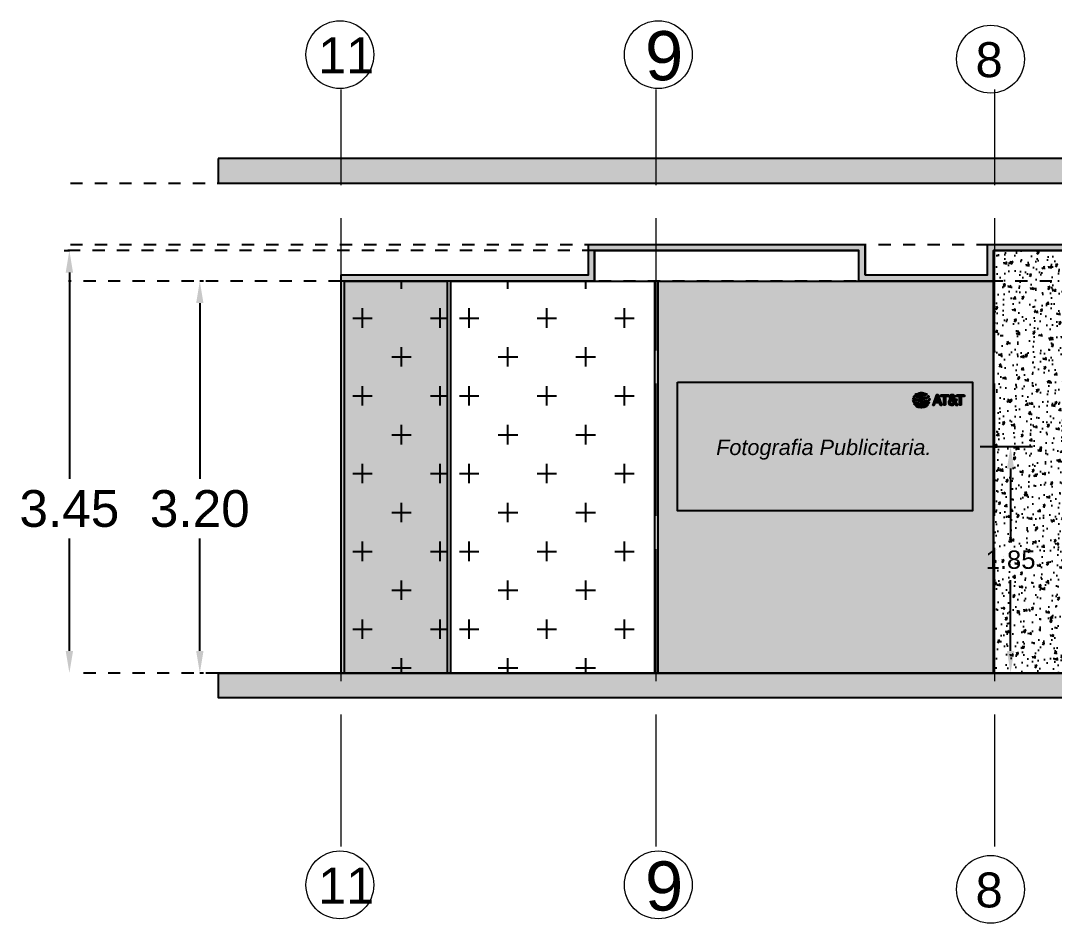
# Model space of a CAD drawing. Header units: millimetres. Extents: x 10930 to 21977, y 3767 to 7635.
# Drawn here: x 10961.2 to 10969.64, y 3767.34 to 3774.71 of the extents above; entities that cross this region are included whole.
import ezdxf

# ---------------------------------------------------------------- set-up
doc = ezdxf.new("R2010")
doc.units = ezdxf.units.MM
doc.linetypes.add('ACAD_ISO02W100', pattern=[15, 12, -3])
doc.linetypes.add('HIDDEN2', pattern=[0.1875, 0.125, -0.0625])
for name, color, linetype in [('CORTE', 224, 'Continuous'), ('LETRERO', 250, 'Continuous'), ('MEDIDAS.', 75, 'Continuous')]:
    doc.layers.add(name, color=color, linetype=linetype)
doc.layers.add('COTAS', color=161, linetype='ACAD_ISO02W100', lineweight=20)
doc.layers.add('PLAFON', color=151, linetype='Continuous', lineweight=25)
doc.styles.get("Standard").update_dxf_attribs({"font": 'arial.ttf'})
doc.dimstyles.get("Standard").update_dxf_attribs({"dimtxt": 0.15, "dimasz": 0.18, "dimexe": 0.18, "dimexo": 0.0625, "dimgap": 0.09, "dimtad": 0, "dimtih": 1, "dimtoh": 1, "dimzin": 0, "dimdsep": 46, "dimtxsty": 'Standard', "dimblk2": 'ARCHTICK', "dimcen": 0.09, "dimadec": 0, "dimazin": 0, "dimtfac": 1, "dimtofl": 0, "dimtmove": 0, "dimatfit": 3, "dimfxl": 1, "dimtolj": 1, "dimtzin": 0, "dimarcsym": 0})

# ---------------------------------------------------------------- blocks, each defined once
blk = doc.blocks.new('*D174')
at = {"layer": 'Defpoints', "color": 0, "transparency": 16777216}
for p in [(10962.692, 3772.5854), (10962.6607, 3769.3854), (10962.692, 3769.3854)]:
    blk.add_point(p, dxfattribs=at)
at = {"layer": 'MEDIDAS.', "color": 0, "lineweight": -2, "transparency": 16777216}
for p, q in [((10962.692, 3772.5854), (10962.6607, 3772.5854)), ((10962.6607, 3772.4054), (10962.6607, 3770.97)), ((10962.6607, 3769.5654), (10962.6607, 3770.4835)), ((10962.692, 3769.3854), (10962.6607, 3769.3854))]:
    blk.add_line(p, q, dxfattribs=at)
at = {"layer": 'MEDIDAS.', "color": 0, "transparency": 16777216}
for points in [[(10962.6307, 3772.4054), (10962.6907, 3772.4054), (10962.6607, 3772.5854)], [(10962.6307, 3769.5654), (10962.6907, 3769.5654), (10962.6607, 3769.3854)]]:
    blk.add_solid(points, dxfattribs=at)
at = {"layer": 'MEDIDAS.', "color": 0, "transparency": 16777216, "insert": (10962.6607, 3770.7267), "char_height": 0.3, "attachment_point": 5}
blk.add_mtext('\\A1;3.20', dxfattribs=at)
blk = doc.blocks.new('_ArchTick')
at = {"color": 0, "linetype": 'ByBlock', "const_width": 0.15}
blk.add_lwpolyline([(-0.5, -0.5), (0.5, 0.5)], dxfattribs=at)
blk = doc.blocks.new('*D175')
at = {"layer": 'Defpoints', "color": 0, "transparency": 16777216}
for p in [(10961.5515, 3772.8354), (10961.5953, 3769.3854), (10961.5953, 3769.3854)]:
    blk.add_point(p, dxfattribs=at)
at = {"layer": 'MEDIDAS.', "color": 0, "lineweight": -2, "transparency": 16777216}
for p, q in [((10961.5515, 3772.8354), (10961.5953, 3772.8354)), ((10961.5953, 3772.6554), (10961.5953, 3770.97)), ((10961.5953, 3769.5654), (10961.5953, 3770.4835))]:
    blk.add_line(p, q, dxfattribs=at)
at = {"layer": 'MEDIDAS.', "color": 0, "transparency": 16777216}
for points in [[(10961.5653, 3772.6554), (10961.6253, 3772.6554), (10961.5953, 3772.8354)], [(10961.5653, 3769.5654), (10961.6253, 3769.5654), (10961.5953, 3769.3854)]]:
    blk.add_solid(points, dxfattribs=at)
at = {"layer": 'MEDIDAS.', "color": 0, "transparency": 16777216, "insert": (10961.5953, 3770.7267), "char_height": 0.3, "attachment_point": 5}
blk.add_mtext('\\A1;3.45', dxfattribs=at)
blk = doc.blocks.new('AT&T')
at = {"true_color": 0x389cff}
h = blk.add_hatch(color=150, dxfattribs=at)
h.dxf.hatch_style = 1
edge = h.paths.add_edge_path()
edge.add_spline(control_points=[(-0.232, -0.048), (-0.23, -0.053), (-0.225, -0.061), (-0.213, -0.073), (-0.197, -0.088), (-0.171, -0.103), (-0.134, -0.12), (-0.085, -0.135), (-0.036, -0.142), (0.016, -0.145), (0.064, -0.144), (0.119, -0.137), (0.164, -0.128), (0.203, -0.11), (0.231, -0.093), (0.245, -0.073), (0.25, -0.065), (0.251, -0.064)], knot_values=[0.012982, 0.012982, 0.012982, 0.012982, 0.028308, 0.04302, 0.063513, 0.093229, 0.133566, 0.183249, 0.248239, 0.279568, 0.339134, 0.393524, 0.445234, 0.477135, 0.521976, 0.542107, 0.5483, 0.5483, 0.5483, 0.5483], degree=3, periodic=0)
edge.add_ellipse((0.011, -0.006), major_axis=(-0.247, 0), ratio=0.990182, start_angle=166.2681, end_angle=183.2099)
edge.add_spline(control_points=[(0.257, 0.008), (0.256, 0.004), (0.252, -0.005), (0.236, -0.022), (0.202, -0.046), (0.148, -0.07), (0.082, -0.09), (0.017, -0.101), (-0.035, -0.104), (-0.08, -0.102), (-0.115, -0.095), (-0.148, -0.085), (-0.175, -0.072), (-0.196, -0.057), (-0.213, -0.042), (-0.223, -0.028), (-0.231, -0.013), (-0.234, -0.003), (-0.236, 0.002)], knot_values=[0.007802, 0.007802, 0.007802, 0.007802, 0.0205, 0.038932, 0.075849, 0.143421, 0.21564, 0.282181, 0.339884, 0.372758, 0.418414, 0.445526, 0.474864, 0.506767, 0.524911, 0.541965, 0.557948, 0.574375, 0.574375, 0.574375, 0.574375], degree=3, periodic=0)
edge.add_ellipse((0.011, -0.006), major_axis=(-0.247, 0), ratio=0.990182, start_angle=358.1762, end_angle=370)
h = blk.add_hatch(color=150, dxfattribs=at)
h.dxf.hatch_style = 1
edge = h.paths.add_edge_path()
edge.add_spline(control_points=[(-0.229, 0.05), (-0.229, 0.044), (-0.222, 0.024), (-0.196, 0.006), (-0.16, -0.014), (-0.121, -0.027), (-0.065, -0.039), (0.006, -0.046), (0.077, -0.045), (0.143, -0.037), (0.188, -0.025), (0.223, -0.006), (0.244, 0.013), (0.251, 0.033), (0.251, 0.046), (0.251, 0.049)], knot_values=[0.014023, 0.014023, 0.014023, 0.014023, 0.030974, 0.073379, 0.10402, 0.155335, 0.197783, 0.274963, 0.369242, 0.410223, 0.47411, 0.506523, 0.530369, 0.556614, 0.567607, 0.567607, 0.567607, 0.567607], degree=3, periodic=0)
edge.add_ellipse((0.011, -0.006), major_axis=(-0.247, 0), ratio=0.990182, start_angle=192.9923, end_angle=206.2179)
edge.add_spline(control_points=[(0.232, 0.102), (0.232, 0.1), (0.232, 0.088), (0.205, 0.055), (0.143, 0.029), (0.064, 0.008), (-0.014, -0.004), (-0.081, 0.001), (-0.137, 0.012), (-0.177, 0.032), (-0.204, 0.056), (-0.214, 0.082), (-0.212, 0.097), (-0.209, 0.105)], knot_values=[0.003597, 0.003597, 0.003597, 0.003597, 0.009886, 0.039798, 0.122741, 0.208239, 0.285459, 0.358281, 0.409779, 0.455584, 0.490924, 0.513468, 0.537289, 0.537289, 0.537289, 0.537289], degree=3, periodic=0)
edge.add_ellipse((0.011, -0.006), major_axis=(-0.247, 0), ratio=0.990182, start_angle=333.1991, end_angle=346.9413)
h = blk.add_hatch(color=150, dxfattribs=at)
h.dxf.hatch_style = 1
edge = h.paths.add_edge_path()
edge.add_spline(control_points=[(0.175, 0.177), (0.176, 0.174), (0.176, 0.17), (0.163, 0.148), (0.123, 0.125), (0.065, 0.107), (0, 0.098), (-0.05, 0.097), (-0.091, 0.1), (-0.116, 0.108), (-0.14, 0.12), (-0.154, 0.138), (-0.159, 0.16), (-0.153, 0.173), (-0.149, 0.181)], knot_values=[0.003593, 0.003593, 0.003593, 0.003593, 0.006024, 0.021106, 0.073245, 0.144555, 0.202269, 0.269247, 0.293403, 0.325434, 0.349075, 0.372728, 0.390364, 0.4152, 0.4152, 0.4152, 0.4152], degree=3, periodic=0)
edge.add_ellipse((0.011, -0.006), major_axis=(-0.247, 0), ratio=0.990182, start_angle=310.357, end_angle=323.8514)
edge.add_spline(control_points=[(-0.188, 0.139), (-0.189, 0.133), (-0.19, 0.12), (-0.172, 0.095), (-0.128, 0.074), (-0.068, 0.058), (-0.005, 0.05), (0.052, 0.05), (0.117, 0.053), (0.176, 0.068), (0.213, 0.102), (0.215, 0.123), (0.214, 0.131), (0.214, 0.133)], knot_values=[0.008649, 0.008649, 0.008649, 0.008649, 0.025773, 0.045772, 0.096013, 0.166665, 0.233614, 0.282556, 0.338803, 0.427861, 0.462359, 0.479526, 0.486818, 0.486818, 0.486818, 0.486818], degree=3, periodic=0)
edge.add_ellipse((0.011, -0.006), major_axis=(-0.247, 0), ratio=0.990182, start_angle=214.66, end_angle=228.4302)
h = blk.add_hatch(color=150, dxfattribs=at)
h.dxf.hatch_style = 1
edge = h.paths.add_edge_path()
edge.add_ellipse((0.011, -0.006), major_axis=(-0.247, 0), ratio=0.990182, start_angle=235.8088, end_angle=304.4805)
edge.add_spline(control_points=[(-0.129, 0.196), (-0.134, 0.189), (-0.133, 0.171), (-0.097, 0.155), (-0.052, 0.144), (0.015, 0.142), (0.08, 0.144), (0.155, 0.177), (0.154, 0.192), (0.15, 0.196)], knot_values=[0.128865, 0.128865, 0.128865, 0.128865, 0.153866, 0.179922, 0.232217, 0.300381, 0.373945, 0.445699, 0.478946, 0.478946, 0.478946, 0.478946], degree=3, periodic=0)
at = {"true_color": 0x000000}
h = blk.add_hatch(color=18, dxfattribs=at)
h.dxf.hatch_style = 1
edge = h.paths.add_edge_path()
edge.add_line((0.347, -0.152), (0.387, -0.152))
edge.add_arc((0.387, -0.143), 0.00826, 270, 346.4923)
edge.add_line((0.395, -0.145), (0.417, -0.081))
edge.add_line((0.417, -0.081), (0.536, -0.081))
edge.add_line((0.536, -0.081), (0.557, -0.143))
edge.add_arc((0.57, -0.139), 0.013, 198.6171, 261.6624)
edge.add_line((0.568, -0.152), (0.607, -0.152))
edge.add_arc((0.606, -0.145), 0.00708, 278.8223, 386.0649)
edge.add_line((0.612, -0.141), (0.512, 0.135))
edge.add_arc((0.503, 0.132), 0.01, 19.8261, 75.8209)
edge.add_line((0.505, 0.142), (0.451, 0.142))
edge.add_arc((0.451, 0.134), 0.00823, 90, 151.5385)
edge.add_line((0.443, 0.137), (0.343, -0.142))
edge.add_arc((0.348, -0.145), 0.00653, 151.0703, 262.0236)
h.paths.add_polyline_path([(0.434, -0.034), (0.519, -0.034), (0.477, 0.087)], flags=16)
h = blk.add_hatch(color=18, dxfattribs=at)
h.dxf.hatch_style = 1
edge = h.paths.add_edge_path()
edge.add_line((0.584, 0.142), (0.801, 0.142))
edge.add_arc((0.801, 0.135), 0.00716, 4.2, 90, ccw=False)
edge.add_line((0.808, 0.135), (0.808, 0.1))
edge.add_arc((0.801, 0.1), 0.00668, -95.3111, 0, ccw=False)
edge.add_line((0.8, 0.093), (0.719, 0.093))
edge.add_line((0.719, 0.093), (0.719, -0.146))
edge.add_arc((0.712, -0.144), 0.00716, 280.0314, 347.5188, ccw=False)
edge.add_line((0.713, -0.152), (0.672, -0.152))
edge.add_arc((0.673, -0.144), 0.00745, 188.9431, 262.8223, ccw=False)
edge.add_line((0.666, -0.145), (0.666, 0.093))
edge.add_line((0.666, 0.093), (0.585, 0.093))
edge.add_arc((0.585, 0.101), 0.00813, 193.5965, 270, ccw=False)
edge.add_line((0.577, 0.099), (0.577, 0.134))
edge.add_arc((0.585, 0.134), 0.00773, 97.5157, 180, ccw=False)
h = blk.add_hatch(color=18, dxfattribs=at)
h.dxf.hatch_style = 1
edge = h.paths.add_edge_path(flags=16)
edge.add_arc((0.841, 0.16), 0.141, 297.9697, 312.5604)
edge.add_arc((0.916, 0.075), 0.0275, 315.7362, 358.7602)
edge.add_arc((0.918, 0.077), 0.0259, 355.2814, 443.5652)
edge.add_arc((0.914, 0.016), 0.0866, 85.5402, 94.4598)
edge.add_arc((0.911, 0.076), 0.0262, 98.3903, 178.7763)
edge.add_arc((0.92, 0.074), 0.0347, 175.1233, 217.1316)
edge.add_arc((0.971, 0.103), 0.0933, 212.4434, 226.6899)
edge = h.paths.add_edge_path(flags=16)
edge.add_line((0.951, -0.081), (0.891, -0.017))
edge.add_arc((0.941, -0.11), 0.105, 118.201, 134.038)
edge.add_arc((0.898, -0.067), 0.0449, 132.5389, 194.599)
edge.add_arc((0.898, -0.068), 0.045, 194.4613, 279.0682)
edge.add_arc((0.901, -0.06), 0.0518, 274.3532, 321.59)
edge.add_arc((0.853, -0.014), 0.119, 318.4876, 325.3812)
edge = h.paths.add_edge_path()
edge.add_arc((0.893, -0.071), 0.0913, 111.7971, 215.4875)
edge.add_arc((0.898, -0.049), 0.11, 223.2882, 323.398)
edge.add_line((0.986, -0.114), (1.013, -0.145))
edge.add_arc((1.026, -0.136), 0.016, 215.8159, 267.0105)
edge.add_line((1.025, -0.152), (1.075, -0.152))
edge.add_arc((1.074, -0.146), 0.00569, 277.5157, 384.5194)
edge.add_line((1.08, -0.144), (1.016, -0.074))
edge.add_line((1.016, -0.074), (1.058, -0.002))
edge.add_arc((1.053, 0.001), 0.0056, 329.9216, 439.5861)
edge.add_line((1.054, 0.006), (1.014, 0.006))
edge.add_arc((1.014, -0.005), 0.0114, 90, 140.6245)
edge.add_line((1.005, 0.002), (0.981, -0.041))
edge.add_line((0.981, -0.041), (0.94, 0.004))
edge.add_arc((0.886, 0.11), 0.119, 296.6772, 325.6351)
edge.add_arc((0.925, 0.078), 0.0691, 329.7219, 428.2029)
edge.add_arc((0.915, 0.045), 0.104, 70.2157, 111.5609)
edge.add_arc((0.903, 0.078), 0.0682, 112.5789, 170.1889)
edge.add_arc((0.916, 0.073), 0.0819, 168.3304, 197.2049)
edge.add_arc((0.943, 0.087), 0.112, 199.7699, 220.7987)
h = blk.add_hatch(color=18, dxfattribs=at)
h.dxf.hatch_style = 1
edge = h.paths.add_edge_path()
edge.add_line((1.047, 0.142), (1.263, 0.142))
edge.add_arc((1.263, 0.135), 0.00716, 4.2, 90, ccw=False)
edge.add_line((1.271, 0.135), (1.271, 0.1))
edge.add_arc((1.264, 0.1), 0.00668, -95.3111, 0, ccw=False)
edge.add_line((1.263, 0.093), (1.181, 0.093))
edge.add_line((1.181, 0.093), (1.181, -0.146))
edge.add_arc((1.174, -0.144), 0.00716, 280.0314, 347.5188, ccw=False)
edge.add_line((1.176, -0.152), (1.135, -0.152))
edge.add_arc((1.136, -0.144), 0.00745, 188.9431, 262.8223, ccw=False)
edge.add_line((1.128, -0.145), (1.128, 0.093))
edge.add_line((1.128, 0.093), (1.048, 0.093))
edge.add_arc((1.048, 0.101), 0.00813, 193.5965, 270, ccw=False)
edge.add_line((1.04, 0.099), (1.04, 0.134))
edge.add_arc((1.048, 0.134), 0.00773, 97.5157, 180, ccw=False)
at = {"true_color": 0x389cff}
h = blk.add_hatch(color=150, dxfattribs=at)
h.dxf.hatch_style = 1
edge = h.paths.add_edge_path()
edge.add_spline(control_points=[(-0.204, -0.126), (-0.2, -0.131), (-0.189, -0.142), (-0.172, -0.158), (-0.149, -0.173), (-0.121, -0.186), (-0.087, -0.198), (-0.045, -0.207), (0.001, -0.211), (0.048, -0.211), (0.094, -0.205), (0.134, -0.196), (0.172, -0.179), (0.195, -0.161), (0.209, -0.15), (0.212, -0.147)], knot_values=[0.02124, 0.02124, 0.02124, 0.02124, 0.038567, 0.066554, 0.09322, 0.121056, 0.158938, 0.200798, 0.247614, 0.298784, 0.33987, 0.387174, 0.420854, 0.464375, 0.475001, 0.475001, 0.475001, 0.475001], degree=3, periodic=0)
edge.add_ellipse((0.011, -0.006), major_axis=(-0.247, 0), ratio=0.990182, start_angle=144.5182, end_angle=157.8506)
edge.add_spline(control_points=[(0.24, -0.098), (0.236, -0.102), (0.221, -0.117), (0.181, -0.146), (0.121, -0.167), (0.052, -0.179), (-0.014, -0.184), (-0.077, -0.18), (-0.132, -0.164), (-0.174, -0.145), (-0.2, -0.122), (-0.211, -0.109), (-0.215, -0.104)], knot_values=[0.011524, 0.011524, 0.011524, 0.011524, 0.028354, 0.074673, 0.157277, 0.217096, 0.286184, 0.354151, 0.405667, 0.458056, 0.490472, 0.508639, 0.508639, 0.508639, 0.508639], degree=3, periodic=0)
edge.add_ellipse((0.011, -0.006), major_axis=(-0.247, 0), ratio=0.990182, start_angle=23.854, end_angle=29.5948)
h = blk.add_hatch(color=150, dxfattribs=at)
h.dxf.hatch_style = 1
edge = h.paths.add_edge_path()
edge.add_ellipse((0.011, -0.006), major_axis=(-0.247, 0), ratio=0.990182, start_angle=50.6786, end_angle=131.2406)
edge.add_spline(control_points=[(0.174, -0.189), (0.171, -0.191), (0.161, -0.196), (0.141, -0.206), (0.112, -0.217), (0.077, -0.224), (0.039, -0.23), (0.002, -0.23), (-0.038, -0.229), (-0.075, -0.222), (-0.109, -0.212), (-0.13, -0.202), (-0.141, -0.197), (-0.145, -0.195)], knot_values=[0.00823, 0.00823, 0.00823, 0.00823, 0.0177, 0.042594, 0.074296, 0.109937, 0.148709, 0.189938, 0.2206, 0.268724, 0.301937, 0.3263, 0.33974, 0.33974, 0.33974, 0.33974], degree=3, periodic=0)
at = {"color": 18, "true_color": 0x000000}
for points in [[(0.347, -0.152), (0.387, -0.152, 0.346732), (0.395, -0.145), (0.417, -0.081), (0.536, -0.081), (0.557, -0.143, 0.282242), (0.568, -0.152), (0.607, -0.152, 0.50537), (0.612, -0.141), (0.512, 0.135, 0.249304), (0.505, 0.142), (0.451, 0.142, 0.275157), (0.443, 0.137), (0.343, -0.142, 0.525866)], [(0.584, 0.142), (0.801, 0.142, -0.392903), (0.808, 0.135), (0.808, 0.1, -0.441632), (0.8, 0.093), (0.719, 0.093), (0.719, -0.146, -0.303287), (0.713, -0.152), (0.672, -0.152, -0.334009), (0.666, -0.145), (0.666, 0.093), (0.585, 0.093, -0.346298), (0.577, 0.099), (0.577, 0.134, -0.376295)], [(1.047, 0.142), (1.263, 0.142, -0.392903), (1.271, 0.135), (1.271, 0.1, -0.441632), (1.263, 0.093), (1.181, 0.093), (1.181, -0.146, -0.303287), (1.176, -0.152), (1.135, -0.152, -0.334009), (1.128, -0.145), (1.128, 0.093), (1.048, 0.093, -0.346298), (1.04, 0.099), (1.04, 0.134, -0.376295)]]:
    blk.add_lwpolyline(points, format="xyb", close=True, dxfattribs=at)
blk.add_lwpolyline([(0.434, -0.034), (0.519, -0.034), (0.477, 0.087), (0.434, -0.034)], dxfattribs=at)
for points in [[(0.859, 0.014, 0.486062), (0.818, -0.124, 0.466891), (0.986, -0.114), (1.013, -0.145, 0.22717), (1.025, -0.152), (1.075, -0.152, 0.504061), (1.08, -0.144), (1.016, -0.074), (1.058, -0.002, 0.518708), (1.054, 0.006), (1.014, 0.006, 0.224555), (1.005, 0.002), (0.981, -0.041), (0.94, 0.004)], [(0.94, 0.004, 0.12703), (0.984, 0.043, 0.458264), (0.95, 0.142, 0.182385), (0.877, 0.141, 0.256803), (0.836, 0.09, 0.12666), (0.838, 0.049, 0.092014), (0.859, 0.014, -56.877628)], [(0.907, 0.035, 0.06375), (0.936, 0.056, 0.189964), (0.944, 0.074, 0.405468), (0.921, 0.102, 0.038938), (0.908, 0.102, 0.365879), (0.885, 0.077, 0.185377), (0.892, 0.053, 0.062243), (0.907, 0.035, -0.802104)], [(0.951, -0.081), (0.891, -0.017, 0.069212), (0.868, -0.034, 0.277607), (0.855, -0.079, 0.386906), (0.905, -0.112, 0.209078), (0.942, -0.092, 0.030088), (0.951, -0.081, 0.609101)]]:
    blk.add_lwpolyline(points, format="xyb", dxfattribs=at)
at = {"color": 150, "true_color": 0x389cff}
for points, knots in [([(0.257, 0.008), (0.256, 0.004), (0.252, -0.005), (0.236, -0.022), (0.202, -0.046), (0.148, -0.07), (0.082, -0.09), (0.017, -0.101), (-0.035, -0.104), (-0.08, -0.102), (-0.115, -0.095), (-0.148, -0.085), (-0.175, -0.072), (-0.196, -0.057), (-0.213, -0.042), (-0.223, -0.028), (-0.231, -0.013), (-0.234, -0.003), (-0.236, 0.002)], [0.0078016, 0.0078016, 0.0078016, 0.0078016, 0.0205003, 0.0389321, 0.0758492, 0.1434214, 0.2156401, 0.2821809, 0.3398835, 0.3727584, 0.4184145, 0.4455255, 0.4748644, 0.5067672, 0.5249113, 0.5419651, 0.5579475, 0.5743748, 0.5743748, 0.5743748, 0.5743748]), ([(0.251, 0.049), (0.251, 0.046), (0.251, 0.033), (0.244, 0.013), (0.223, -0.006), (0.188, -0.025), (0.143, -0.037), (0.077, -0.045), (0.006, -0.046), (-0.065, -0.039), (-0.121, -0.027), (-0.16, -0.014), (-0.196, 0.006), (-0.222, 0.024), (-0.229, 0.044), (-0.229, 0.05)], [0.0140234, 0.0140234, 0.0140234, 0.0140234, 0.0250162, 0.0512619, 0.0751078, 0.1075212, 0.1714081, 0.2123883, 0.306668, 0.3838473, 0.4262958, 0.4776106, 0.5082517, 0.5506568, 0.5676073, 0.5676073, 0.5676073, 0.5676073]), ([(0.232, 0.102), (0.232, 0.1), (0.232, 0.088), (0.205, 0.055), (0.143, 0.029), (0.064, 0.008), (-0.014, -0.004), (-0.081, 0.001), (-0.137, 0.012), (-0.177, 0.032), (-0.204, 0.056), (-0.214, 0.082), (-0.212, 0.097), (-0.209, 0.105)], [0.0035967, 0.0035967, 0.0035967, 0.0035967, 0.0098858, 0.0397983, 0.122741, 0.2082388, 0.285459, 0.3582808, 0.4097789, 0.4555835, 0.4909237, 0.5134678, 0.5372889, 0.5372889, 0.5372889, 0.5372889]), ([(0.214, 0.133), (0.214, 0.131), (0.215, 0.123), (0.213, 0.102), (0.176, 0.068), (0.117, 0.053), (0.052, 0.05), (-0.005, 0.05), (-0.068, 0.058), (-0.128, 0.074), (-0.172, 0.095), (-0.19, 0.12), (-0.189, 0.133), (-0.188, 0.139)], [0.0086485, 0.0086485, 0.0086485, 0.0086485, 0.01594, 0.0331077, 0.067605, 0.1566633, 0.2129102, 0.2618518, 0.3288015, 0.3994534, 0.4496941, 0.4696933, 0.4868177, 0.4868177, 0.4868177, 0.4868177]), ([(0.175, 0.177), (0.176, 0.174), (0.176, 0.17), (0.163, 0.148), (0.123, 0.125), (0.065, 0.107), (0, 0.098), (-0.05, 0.097), (-0.091, 0.1), (-0.116, 0.108), (-0.14, 0.12), (-0.154, 0.138), (-0.159, 0.16), (-0.153, 0.173), (-0.149, 0.181)], [0.0035932, 0.0035932, 0.0035932, 0.0035932, 0.0060238, 0.0211063, 0.0732448, 0.1445555, 0.2022685, 0.2692466, 0.2934034, 0.3254338, 0.3490749, 0.3727276, 0.3903641, 0.4151999, 0.4151999, 0.4151999, 0.4151999]), ([(0.15, 0.196), (0.154, 0.192), (0.155, 0.177), (0.08, 0.144), (0.015, 0.142), (-0.052, 0.144), (-0.097, 0.155), (-0.133, 0.171), (-0.134, 0.189), (-0.129, 0.196)], [0.1288654, 0.1288654, 0.1288654, 0.1288654, 0.1621128, 0.2338664, 0.3074303, 0.3755951, 0.4278902, 0.4539459, 0.4789464, 0.4789464, 0.4789464, 0.4789464]), ([(0.251, -0.064), (0.25, -0.065), (0.245, -0.073), (0.231, -0.093), (0.203, -0.11), (0.164, -0.128), (0.119, -0.137), (0.064, -0.144), (0.016, -0.145), (-0.036, -0.142), (-0.085, -0.135), (-0.134, -0.12), (-0.171, -0.103), (-0.197, -0.088), (-0.213, -0.073), (-0.225, -0.061), (-0.23, -0.053), (-0.232, -0.048)], [0.0129818, 0.0129818, 0.0129818, 0.0129818, 0.0191742, 0.0393052, 0.0841466, 0.1160473, 0.1677579, 0.2221471, 0.2817133, 0.3130424, 0.3780328, 0.4277155, 0.4680528, 0.4977683, 0.518262, 0.5329737, 0.5482997, 0.5482997, 0.5482997, 0.5482997]), ([(0.24, -0.098), (0.236, -0.102), (0.221, -0.117), (0.181, -0.146), (0.121, -0.167), (0.052, -0.179), (-0.014, -0.184), (-0.077, -0.18), (-0.132, -0.164), (-0.174, -0.145), (-0.2, -0.122), (-0.211, -0.109), (-0.215, -0.104)], [0.011524, 0.011524, 0.011524, 0.011524, 0.0283541, 0.0746731, 0.1572768, 0.2170963, 0.2861837, 0.3541511, 0.4056674, 0.4580557, 0.4904717, 0.5086393, 0.5086393, 0.5086393, 0.5086393]), ([(0.212, -0.147), (0.209, -0.15), (0.195, -0.161), (0.172, -0.179), (0.134, -0.196), (0.094, -0.205), (0.048, -0.211), (0.001, -0.211), (-0.045, -0.207), (-0.087, -0.198), (-0.121, -0.186), (-0.149, -0.173), (-0.172, -0.158), (-0.189, -0.142), (-0.2, -0.131), (-0.204, -0.126)], [0.0212403, 0.0212403, 0.0212403, 0.0212403, 0.0318666, 0.0753881, 0.1090673, 0.1563713, 0.1974573, 0.2486273, 0.2954439, 0.3373039, 0.3751856, 0.4030217, 0.4296875, 0.4576748, 0.4750013, 0.4750013, 0.4750013, 0.4750013]), ([(0.174, -0.189), (0.171, -0.191), (0.161, -0.196), (0.141, -0.206), (0.112, -0.217), (0.077, -0.224), (0.039, -0.23), (0.002, -0.23), (-0.038, -0.229), (-0.075, -0.222), (-0.109, -0.212), (-0.13, -0.202), (-0.141, -0.197), (-0.145, -0.195)], [0.0082302, 0.0082302, 0.0082302, 0.0082302, 0.0177002, 0.0425936, 0.0742963, 0.109937, 0.1487094, 0.1899382, 0.2206004, 0.2687243, 0.3019369, 0.3263003, 0.3397397, 0.3397397, 0.3397397, 0.3397397])]:
    blk.add_open_spline(points, degree=3, knots=knots, dxfattribs=at)
blk = doc.blocks.new('fotografia')
at = {"layer": 'LETRERO'}
h = blk.add_hatch(color=0, dxfattribs=at)
h.dxf.hatch_style = 1
h.paths.add_polyline_path([(10966.5609, 3783.7713), (10968.9704, 3783.7713), (10968.9704, 3782.7198), (10966.5609, 3782.7198)])
blk.add_lwpolyline([(10966.5609, 3783.7713), (10968.9704, 3783.7713), (10968.9704, 3782.7198), (10966.5609, 3782.7198)], close=True, dxfattribs=at)
at = {"layer": 'LETRERO', "color": 3, "xscale": 0.279155855251321, "yscale": 0.279155855251321, "zscale": 0.279155855251321}
blk.add_blockref('AT&T', (10968.55, 3783.6273), dxfattribs=at)
at = {"layer": 'LETRERO', "color": 7, "insert": (10966.8776, 3783.3029), "char_height": 0.12648, "attachment_point": 1}
blk.add_mtext_dynamic_manual_height_columns('{\\fArial|b0|i1|c0|p34;\\C230;Fotografia Publicitaria.}', width=1.882024, gutter_width=12.5, heights=[0], dxfattribs=at)
blk = doc.blocks.new('*D195')
at = {"layer": 'Defpoints', "color": 0, "transparency": 16777216}
for p in [(10968.9704, 3771.2343), (10969.0016, 3769.3854), (10969.2816, 3769.3854)]:
    blk.add_point(p, dxfattribs=at)
at = {"layer": 'MEDIDAS.', "color": 0, "lineweight": -2, "transparency": 16777216}
for p, q in [((10969.0329, 3771.2343), (10969.4616, 3771.2343)), ((10969.2816, 3771.0543), (10969.2816, 3770.4765)), ((10969.2816, 3769.5654), (10969.2816, 3770.1433)), ((10969.0641, 3769.3854), (10969.4616, 3769.3854))]:
    blk.add_line(p, q, dxfattribs=at)
at = {"layer": 'MEDIDAS.', "color": 0, "transparency": 16777216}
for points in [[(10969.2516, 3771.0543), (10969.3116, 3771.0543), (10969.2816, 3771.2343)], [(10969.2516, 3769.5654), (10969.3116, 3769.5654), (10969.2816, 3769.3854)]]:
    blk.add_solid(points, dxfattribs=at)
at = {"layer": 'MEDIDAS.', "color": 0, "transparency": 16777216, "insert": (10969.2816, 3770.3099), "char_height": 0.15, "attachment_point": 5}
blk.add_mtext('\\A1;1.85', dxfattribs=at)

msp = doc.modelspace()

# ---------------------------------------------------------------- hatches: boundary and pattern name
at = {"layer": 'CORTE', "transparency": 33554559}
h = msp.add_hatch(color=256, dxfattribs=at)
h.dxf.hatch_style = 1
h.paths.add_polyline_path([(10962.811, 3773.5854), (10962.811, 3773.3854), (10989.5079, 3773.3854), (10989.5079, 3773.5854)])
at = {"layer": 'CORTE'}
h = msp.add_hatch(dxfattribs=at)
h.set_pattern_fill('AR-CONC', scale=0.003)
h.set_pattern_definition([(50, (0, -14.85637), (0.546554007, -0.047817257), [0.05715, -0.62865]), (355, (0, -14.85637), (-0.105730264, 0.573170536), [0.04572, -0.502921753]), (100.4514447, (0.04555, -14.86035), (0.440823741, 0.525353256), [0.048570026, -0.534270734]), (46.1842, (0, -14.70397), (0.813237123, -0.126126984), [0.085725, -0.942975]), (96.635558, (0.0678, -14.7145), (0.7122124, 0.742278374), [0.07285507, -0.801406824]), (351.184151, (0, -14.704), (0.7122124, 0.742278374), [0.0685799, -0.754379196]), (21, (0.0762, -14.74207), (0.454843174, -0.306795595), [0.05715, -0.62865]), (326, (0.0762, -14.74207), (0.185406085, 0.552563898), [0.04572, -0.50292]), (71.451445, (0.1141, -14.76763), (0.640249258, 0.245768307), [0.048570026, -0.534269813]), (37.5, (0, -14.85637), (0.0092658098, 0.2536651166), [0, -0.496824, 0, -0.51054, 0, -0.504825]), (7.5, (0, -14.85637), (0.2004589875, 0.3005417245), [0, -0.291084, 0, -0.485394, 0, -0.192405]), (327.5, (-0.16993, -14.85637), (0.4067717855, -0.017186232), [0, -0.1905, 0, -0.59436, 0, -0.78867]), (317.5, (-0.24613, -14.85637), (0.444387544, 0.076279473), [0, -0.24765, 0, -0.394716, 0, -0.56007])])
h.paths.add_polyline_path([(10962.811, 3773.5854), (10962.811, 3773.3854), (10989.5079, 3773.3854), (10989.5079, 3773.5854)])
h = msp.add_hatch(dxfattribs=at)
h.set_pattern_fill('AR-CONC', color=229, scale=0.001)
h.set_pattern_definition([(50, (0, -14.85637), (0.182184669, -0.0159390855), [0.01905, -0.20955]), (355, (0, -14.85637), (-0.0352434214, 0.1910568452), [0.01524, -0.1676405842]), (100.4514447, (0.01518, -14.8577), (0.146941247, 0.175117752), [0.0161900088, -0.1780902446]), (46.1842, (0, -14.80557), (0.271079041, -0.042042328), [0.028575, -0.314325]), (96.6355576, (0.0226, -14.80907), (0.237404134, 0.2474261246), [0.024285023, -0.267135608]), (351.1841512, (0, -14.80557), (0.237404134, 0.2474261246), [0.022859967, -0.251459732]), (21, (0.0254, -14.81827), (0.1516143913, -0.1022651982), [0.01905, -0.20955]), (326, (0.0254, -14.81827), (0.0618020283, 0.184187966), [0.01524, -0.16764]), (71.451445, (0.03803, -14.82679), (0.2134164193, 0.081922769), [0.0161900088, -0.1780899376]), (37.5, (0, -14.856366), (0.00308860325, 0.08455503887), [0, -0.165608, 0, -0.17018, 0, -0.168275]), (7.5, (0, -14.85637), (0.0668196625, 0.1001805748), [0, -0.097028, 0, -0.161798, 0, -0.064135]), (327.5, (-0.05664, -14.856366), (0.13559059517, -0.005728744), [0, -0.0635, 0, -0.19812, 0, -0.26289]), (317.5, (-0.08204, -14.85637), (0.1481291814, 0.025426491), [0, -0.08255, 0, -0.131572, 0, -0.18669])])
h.paths.add_polyline_path([(10969.143, 3772.8354), (10970.42, 3772.8354), (10970.42, 3769.3854), (10969.143, 3769.3854)])
h = msp.add_hatch(color=236, dxfattribs=at)
h.dxf.hatch_style = 1
h.paths.add_polyline_path([(10963.811, 3769.3854), (10963.841, 3769.3854), (10963.841, 3772.5854), (10963.811, 3772.5854)])
h = msp.add_hatch(color=256, dxfattribs=at)
h.dxf.hatch_style = 1
h.set_gradient(color1=(127, 0, 63), color2=(255, 173, 214), rotation=45, one_color=1, tint=0.84)
h.paths.add_polyline_path([(10963.811, 3769.3854), (10963.841, 3769.3854), (10963.841, 3772.5854), (10963.811, 3772.5854)])
h = msp.add_hatch(dxfattribs=at)
h.set_pattern_fill('DOTS', color=140, scale=0.005)
h.set_pattern_definition([(0, (0, -14.856366), (0.00396875, 0.0079375), [0, -0.0079375])])
h.paths.add_polyline_path([(10963.841, 3772.5854), (10964.681, 3772.5854), (10964.681, 3769.3854), (10963.841, 3769.3854)])
h = msp.add_hatch(dxfattribs=at)
h.set_pattern_fill('CROSS', color=141, scale=0.05)
h.set_pattern_definition([(0, (0, -14.85637), (0.3175, 0.3175), [0.15875, -0.47625]), (90, (0.07938, -14.93574), (-0.3175, 0.3175), [0.15875, -0.47625])])
h.paths.add_polyline_path([(10963.841, 3772.5854), (10964.681, 3772.5854), (10964.681, 3769.3854), (10963.841, 3769.3854)])
h = msp.add_hatch(color=236, dxfattribs=at)
h.dxf.hatch_style = 1
h.paths.add_polyline_path([(10964.681, 3769.3854), (10964.711, 3769.3854), (10964.711, 3772.5854), (10964.681, 3772.5854)])
h = msp.add_hatch(color=256, dxfattribs=at)
h.dxf.hatch_style = 1
h.set_gradient(color1=(127, 0, 63), color2=(255, 173, 214), rotation=45, one_color=1, tint=0.84)
h.paths.add_polyline_path([(10964.681, 3769.3854), (10964.711, 3769.3854), (10964.711, 3772.5854), (10964.681, 3772.5854)])
h = msp.add_hatch(dxfattribs=at)
h.set_pattern_fill('CROSS', color=141, scale=0.05)
h.set_pattern_definition([(0, (0.87, -14.85637), (0.3175, 0.3175), [0.15875, -0.47625]), (90, (0.94937, -14.93574), (-0.3175, 0.3175), [0.15875, -0.47625])])
h.paths.add_polyline_path([(10964.711, 3772.5854), (10966.373, 3772.5854), (10966.373, 3769.3854), (10964.711, 3769.3854)])
h = msp.add_hatch(color=236, dxfattribs=at)
h.dxf.hatch_style = 1
h.paths.add_polyline_path([(10966.373, 3769.3854), (10966.403, 3769.3854), (10966.403, 3772.5854), (10966.373, 3772.5854)])
h = msp.add_hatch(color=256, dxfattribs=at)
h.dxf.hatch_style = 1
h.set_gradient(color1=(127, 0, 63), color2=(255, 173, 214), rotation=45, one_color=1, tint=0.84)
h.paths.add_polyline_path([(10966.373, 3769.3854), (10966.403, 3769.3854), (10966.403, 3772.5854), (10966.373, 3772.5854)])
at = {"layer": 'CORTE', "true_color": 0xbababa}
h = msp.add_hatch(color=9, dxfattribs=at)
h.dxf.hatch_style = 1
h.paths.add_polyline_path([(10966.403, 3772.5854), (10969.143, 3772.5854), (10969.143, 3769.3854), (10966.403, 3769.3854)])
at = {"layer": 'CORTE', "transparency": 33554610}
h = msp.add_hatch(color=250, dxfattribs=at)
h.dxf.hatch_style = 1
h.paths.add_polyline_path([(10962.811, 3769.3854), (10962.811, 3769.1854), (10989.5079, 3769.1854), (10989.5079, 3769.3854)])
at = {"layer": 'PLAFON'}
h = msp.add_hatch(color=255, dxfattribs=at)
h.dxf.hatch_style = 1
h.paths.add_polyline_path([(10963.811, 3772.6354), (10965.8337, 3772.6354), (10965.8337, 3772.8854), (10968.0937, 3772.8854), (10968.0937, 3772.6354), (10969.093, 3772.6354), (10969.093, 3772.8854), (10970.47, 3772.8854), (10970.47, 3772.6354), (10971.522, 3772.6354), (10971.522, 3772.8854), (10980.405, 3772.8854), (10980.405, 3772.6354), (10980.727, 3772.6354), (10980.727, 3772.5854), (10983.953, 3772.5854), (10983.953, 3772.5354), (10980.677, 3772.5354), (10980.677, 3772.5854), (10980.355, 3772.5854), (10980.355, 3772.8354), (10971.572, 3772.8354), (10971.572, 3772.5854), (10970.42, 3772.5854), (10970.42, 3772.8354), (10969.143, 3772.8354), (10969.143, 3772.5854), (10968.0437, 3772.5854), (10968.0437, 3772.8354), (10965.8837, 3772.8354), (10965.8837, 3772.5854), (10963.811, 3772.5854)])

# ---------------------------------------------------------------- linework, layer by layer
at = {"layer": 'CORTE', "color": 40, "linetype": 'HIDDEN2', "ltscale": 0.3, "true_color": 0xf8d731}
for p, q in [((10961.6036, 3773.3854), (10992.1684, 3773.3854)), ((10961.6036, 3772.8854), (10992.1684, 3772.8854)), ((10965.8837, 3772.8354), (10961.5515, 3772.8354)), ((10963.811, 3772.5854), (10961.5885, 3772.5854)), ((10970.42, 3772.5854), (10963.911, 3772.5854)), ((10962.811, 3769.3854), (10961.6244, 3769.3854))]:
    msp.add_line(p, q, dxfattribs=at)
at = {"layer": 'CORTE'}
for p, q in [((10962.811, 3773.3854), (10989.5079, 3773.3854)), ((10965.8337, 3772.8854), (10968.0937, 3772.8854)), ((10968.0937, 3772.6354), (10968.0937, 3772.8854)), ((10969.093, 3772.6354), (10969.093, 3772.8854)), ((10965.8837, 3772.8354), (10968.0437, 3772.8354)), ((10968.0437, 3772.5854), (10968.0437, 3772.8354)), ((10968.0937, 3772.6354), (10969.093, 3772.6354))]:
    msp.add_line(p, q, dxfattribs=at)
at = {"layer": 'CORTE', "color": 61}
for p, q in [((10965.8337, 3772.6354), (10965.8337, 3772.8854)), ((10965.8837, 3772.5854), (10965.8837, 3772.8354)), ((10963.811, 3772.6354), (10965.8337, 3772.6354))]:
    msp.add_line(p, q, dxfattribs=at)
at = {"layer": 'CORTE', "color": 250}
for p, q in [((10962.811, 3769.3854), (10989.5079, 3769.3854)), ((10962.811, 3769.1854), (10989.5079, 3769.1854))]:
    msp.add_line(p, q, dxfattribs=at)
at = {"layer": 'CORTE'}
for points in [[(10962.811, 3773.5854), (10962.811, 3773.3854), (10989.5079, 3773.3854), (10989.5079, 3773.5854)], [(10966.403, 3772.5854), (10969.143, 3772.5854), (10969.143, 3769.3854), (10966.403, 3769.3854)]]:
    msp.add_lwpolyline(points, close=True, dxfattribs=at)
at = {"layer": 'CORTE', "color": 213}
msp.add_lwpolyline([(10969.143, 3772.8354), (10970.42, 3772.8354), (10970.42, 3769.3854), (10969.143, 3769.3854), (10969.143, 3772.8354), (10970.42, 3772.8354)], dxfattribs=at)
at = {"layer": 'CORTE', "color": 236}
for points in [[(10963.811, 3769.3854), (10963.841, 3769.3854), (10963.841, 3772.5854), (10963.811, 3772.5854)], [(10964.681, 3769.3854), (10964.711, 3769.3854), (10964.711, 3772.5854), (10964.681, 3772.5854)], [(10966.373, 3769.3854), (10966.403, 3769.3854), (10966.403, 3772.5854), (10966.373, 3772.5854)]]:
    msp.add_lwpolyline(points, close=True, dxfattribs=at)
at = {"layer": 'CORTE', "color": 140}
for points in [[(10963.841, 3772.5854), (10964.681, 3772.5854), (10964.681, 3769.3854), (10963.841, 3769.3854)], [(10964.711, 3772.5854), (10966.373, 3772.5854), (10966.373, 3769.3854), (10964.711, 3769.3854)]]:
    msp.add_lwpolyline(points, close=True, dxfattribs=at)
at = {"layer": 'CORTE', "color": 250}
msp.add_lwpolyline([(10962.811, 3769.3854), (10962.811, 3769.1854), (10989.5079, 3769.1854), (10989.5079, 3769.3854)], close=True, dxfattribs=at)
at = {"layer": 'COTAS', "color": 1, "ltscale": 0.09}
for p, q in [((10963.8157, 3767.968), (10963.8157, 3774.1508)), ((10966.3865, 3767.968), (10966.3865, 3774.1508)), ((10969.1543, 3767.968), (10969.1543, 3774.1508))]:
    msp.add_line(p, q, dxfattribs=at)
at = {"layer": 'COTAS', "color": 142}
for centre in [(10963.8046, 3774.4348), (10966.4047, 3774.4348), (10969.1182, 3774.3978), (10963.8046, 3767.6556), (10966.4047, 3767.6556), (10969.1182, 3767.6187)]:
    msp.add_circle(centre, 0.2769, dxfattribs=at)
at = {"layer": 'PLAFON', "color": 232, "true_color": 0xb30059}
msp.add_line((10963.811, 3772.6354), (10963.811, 3772.5854), dxfattribs=at)
for points in [[(10963.811, 3772.6354), (10965.8337, 3772.6354), (10965.8337, 3772.8854), (10968.0937, 3772.8854), (10968.0937, 3772.6354), (10969.093, 3772.6354), (10969.093, 3772.8854), (10970.47, 3772.8854), (10970.47, 3772.6354), (10971.522, 3772.6354), (10971.522, 3772.8854), (10980.405, 3772.8854)], [(10980.355, 3772.8354), (10971.572, 3772.8354), (10971.572, 3772.5854), (10970.42, 3772.5854), (10970.42, 3772.8354), (10969.143, 3772.8354), (10969.143, 3772.5854), (10968.0437, 3772.5854), (10968.0437, 3772.8354), (10965.8837, 3772.8354), (10965.8837, 3772.5854), (10963.811, 3772.5854)]]:
    msp.add_lwpolyline(points, dxfattribs=at)

# ---------------------------------------------------------------- block references
at = {"layer": 'LETRERO', "color": 0}
msp.add_blockref('fotografia', (0, -12.0112), dxfattribs=at)

# ---------------------------------------------------------------- texts
at = {"layer": 'COTAS', "color": 142, "attachment_point": 1}
for s, insert, char_height in [('11', (10963.628, 3774.5761), 0.2944), ('9', (10966.2965, 3774.6266), 0.4015), ('8', (10968.9957, 3774.536), 0.2854), ('11', (10963.628, 3767.797), 0.2944), ('9', (10966.2965, 3767.8474), 0.4015), ('8', (10968.9957, 3767.7568), 0.2854)]:
    msp.add_mtext(s, dxfattribs=dict(at, insert=insert, char_height=char_height))

# ---------------------------------------------------------------- dimensions: what is measured, and where the dimension line sits
at = {"layer": 'MEDIDAS.'}
for base, p1, p2, picture, middle in [((10961.5953, 3769.3854), (10961.5515, 3772.8354), (10961.5953, 3769.3854), '*D175', (10961.5953, 3770.7267)), ((10962.6607, 3769.3854), (10962.692, 3772.5854), (10962.692, 3769.3854), '*D174', (10962.6607, 3770.7267))]:
    dim = msp.add_linear_dim(base=base, p1=p1, p2=p2, angle=90, dimstyle='Standard', override={"dimtxt": 0.3, "dimexe": 0, "dimexo": 0}, dxfattribs=at)
    dim.commit()
    dim.dimension.update_dxf_attribs({"geometry": picture, "text_midpoint": middle, "dimtype": 160})
dim = msp.add_linear_dim(base=(10969.2816, 3769.3854), p1=(10968.9704, 3771.2343), p2=(10969.0016, 3769.3854), angle=90, dimstyle='Standard', dxfattribs=at)
dim.commit()
dim.dimension.update_dxf_attribs({"geometry": '*D195', "text_midpoint": (10969.2816, 3770.3099)})

doc.saveas('drawing.dxf')
